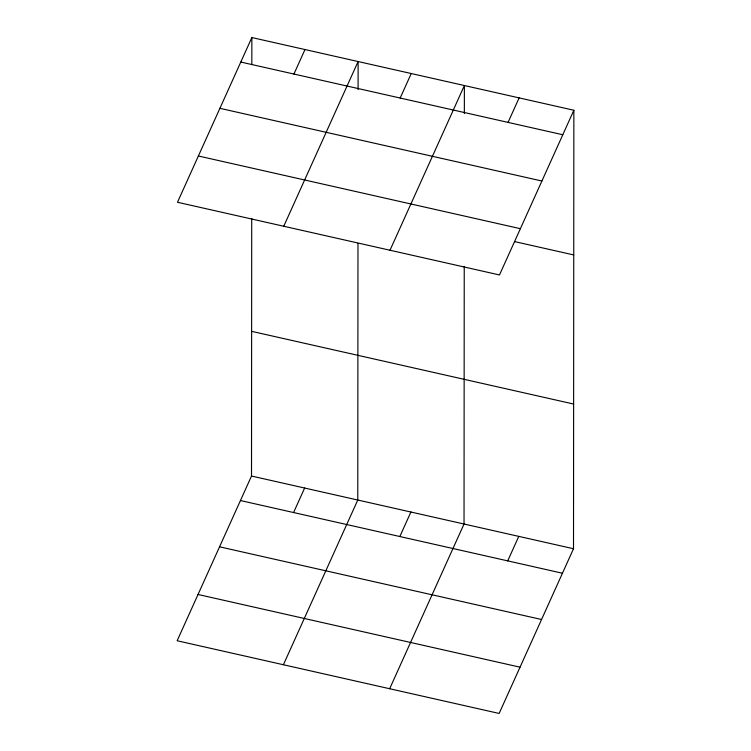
<?xml version="1.0" encoding="UTF-8"?>
<svg xmlns="http://www.w3.org/2000/svg" width="751" height="751" viewBox="0 0 751 751"><rect width="100%" height="100%" fill="white"/><g stroke="black" fill="none" stroke-linecap="round" stroke-linejoin="round"><path stroke-width="1.13" d="M573.858 110.247L499.49 274.96L177.489 202.263L251.857 37.55L573.858 110.247L573.511 548.737L499.143 713.45L177.142 640.753L251.51 476.04L251.716 218.363M251.838 64.389L251.857 37.55M357.974 243.512L357.776 500.025L283.399 664.748M358.096 89.547L358.114 61.535L283.747 226.258M464.24 266.342L464.034 524.02L389.666 688.733M464.353 113.532L464.381 85.53L390.004 250.243M293.923 74.049L304.99 49.547M400.18 98.034L411.248 73.532M293.585 512.539L304.643 488.037M508.052 122.394L519.119 97.883M399.842 536.524L410.9 512.022M507.714 560.875L518.772 536.374M240.799 62.051L562.79 134.748M219.902 108.322L541.903 181.019M198.377 155.992L520.377 228.689M514.444 241.559L573.745 254.946M251.632 331.341L573.623 404.038M251.51 476.04L573.511 548.737M240.451 500.542L562.452 573.238M219.555 546.812L541.555 619.509M198.039 594.482L520.03 667.179"/></g></svg>
